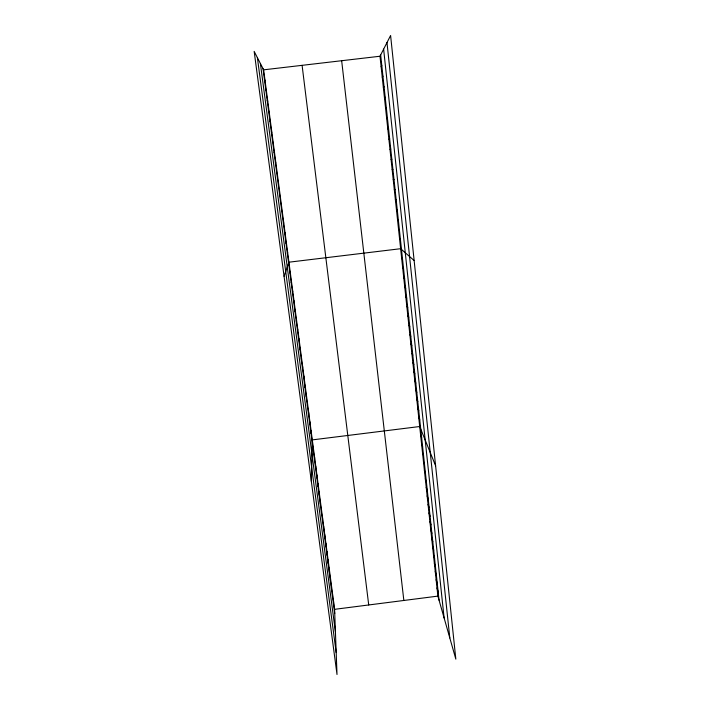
<?xml version="1.0" encoding="UTF-8"?>
<svg xmlns="http://www.w3.org/2000/svg" width="710" height="710" viewBox="0 0 710 710"><rect width="100%" height="100%" fill="white"/><g stroke="black" fill="none" stroke-linecap="round" stroke-linejoin="round"><path stroke-width="1.06" d="M318.027 486.554L318.036 483.483M316.882 477.821L316.9 474.83M315.728 469.053L315.755 466.15M314.565 460.249L314.61 457.426M313.403 451.418L313.456 448.676M311.335 481.336L312.302 439.889L419.708 426.524L435.612 465.778M311.042 433.446L311.113 430.872M309.835 424.305L309.924 421.82M308.628 415.137L308.726 412.741M307.421 405.925L307.528 403.617M306.205 396.677L306.321 394.449M304.98 387.385L305.114 385.255M303.756 378.066L303.898 376.016M302.522 368.694L302.682 366.75M301.28 359.295L301.457 357.441M300.037 349.852L300.223 348.086M298.795 340.374L298.99 338.697M297.534 330.851L297.756 329.271M296.283 321.293L296.505 319.811M295.014 311.699L295.262 310.305M293.745 302.052L294.002 300.765M292.476 292.378L292.742 291.18M291.198 282.651L291.482 281.559M289.911 272.889L290.204 271.894M284.062 276.288L288.935 262.194L400.635 248.704L414.143 260.543M287.328 253.248L287.648 252.449M286.023 243.361L286.361 242.66M380.001 56.241L390.598 35.5L455.838 659.146L437.892 596.116L380.001 56.241L263.632 69.829L254.162 51.377L337.01 674.5L334.587 609.331L263.632 69.829M381.128 66.758L381.811 65.568M284.719 233.43L285.074 232.836M382.255 77.239L382.947 76.156M383.373 87.676L384.075 86.709M283.405 223.464L283.769 222.976M384.483 98.06L385.202 97.217M385.592 108.408L386.32 107.671M386.702 118.703L387.429 118.082M387.802 128.963L388.548 128.448M388.894 139.178L389.648 138.769M389.985 149.349L390.748 149.056M391.068 159.466L391.849 159.288M334.587 609.331L437.892 596.116M392.151 169.557L392.932 169.477M393.225 179.595L394.023 179.621M394.298 189.588L395.106 189.73M395.363 199.546L396.18 199.794M275.418 162.741L275.87 162.892M396.428 209.459L397.254 209.805M397.485 219.337L398.319 219.78M274.06 152.464L274.53 152.721M398.541 229.161L399.384 229.72M272.702 142.151L273.19 142.515M399.597 238.959L400.449 239.607M271.344 131.785L271.841 132.264M401.683 258.413L402.552 259.265M402.712 268.087L403.599 269.037M269.969 121.383L270.492 121.969M403.75 277.708L404.638 278.764M404.78 287.302L405.676 288.446M268.593 110.929L269.125 111.63M405.8 296.851L406.706 298.094M406.821 306.356L407.735 307.705M267.217 100.429L267.768 101.246M407.833 315.835L408.756 317.272M408.845 325.26L409.776 326.795M265.824 89.886L266.392 90.818M409.856 334.658L410.797 336.283M264.431 79.298L265.016 80.345M410.859 344.013L411.809 345.734M411.862 353.332L412.812 355.142M412.856 362.606L413.815 364.514M413.841 371.854L414.817 373.842M414.835 381.057L415.811 383.134M415.811 390.225L416.805 392.39M416.797 399.357L417.791 401.611M417.764 408.445L418.776 410.797M418.74 417.507L419.752 419.938M420.648 435.319L421.678 437.919M421.589 444.078L422.627 446.767M422.521 452.811L423.568 455.572M423.453 461.5L424.509 464.349M424.385 470.162L425.441 473.091M425.308 478.788L426.373 481.788M426.231 487.379L427.305 490.459M427.154 495.935L428.228 499.103M428.068 504.464L429.151 507.703M428.973 512.948L430.065 516.276M429.878 521.415L430.979 524.814M430.784 529.837L431.893 533.316M431.689 538.233L432.798 541.783M432.585 546.602L433.703 550.223M433.473 554.927L434.6 558.628M434.369 563.234L435.496 567.006M435.257 571.497L436.393 575.348M436.135 579.733L437.28 583.655M437.014 587.942L438.168 591.936M263.028 68.657L334.738 613.529M260.392 63.509L335.431 631.935M257.384 57.661L336.194 652.579M302.096 65.338L368.721 604.964M341.661 60.714L403.848 600.474M383.631 49.132L444.114 617.984M380.666 54.927L439.046 600.181M386.986 42.564L449.803 637.953M333.514 601.166L333.656 605.293M332.431 592.965L332.573 597.021M331.348 584.738L331.472 588.723M330.265 576.476L330.381 580.389M329.174 568.186L329.28 572.02M328.082 559.862L328.171 563.625M326.982 551.501L327.061 555.193M325.872 543.115L325.952 546.727M324.772 534.692L324.834 538.233M323.654 526.243L323.707 529.704M322.544 517.759L322.58 521.14M321.417 509.239L321.452 512.54M320.299 500.683L320.317 503.914M319.172 492.101L319.172 495.252"/></g></svg>
